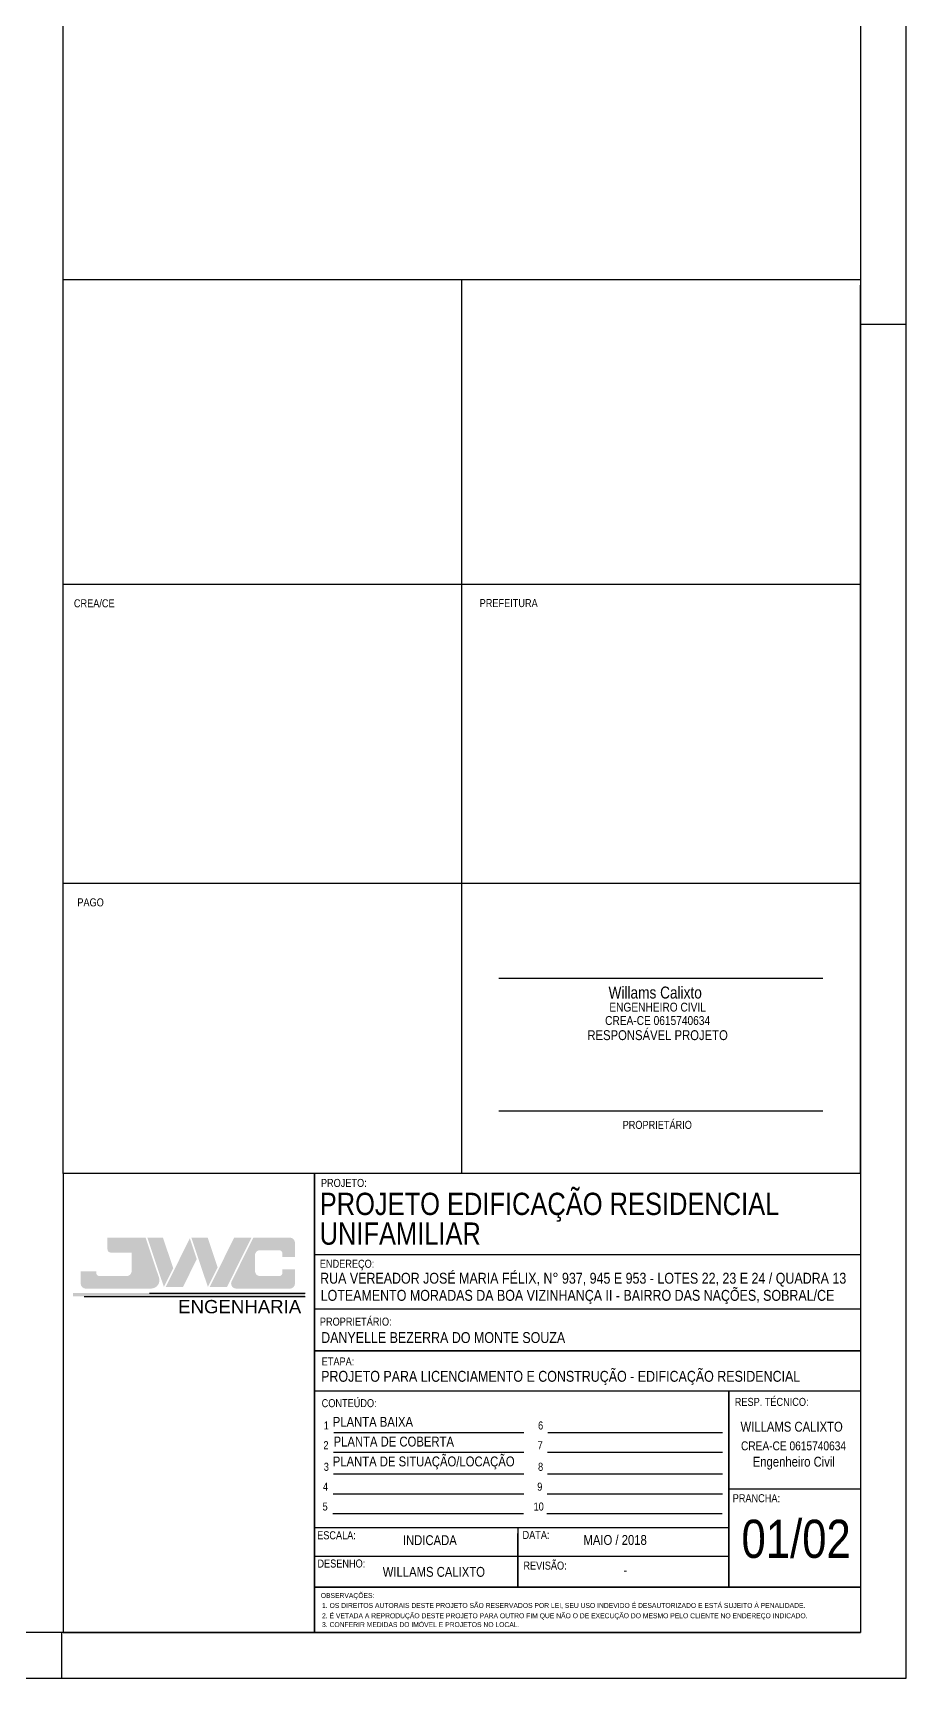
# Model space of a CAD drawing. Header units: millimetres. Extents: x -6300 to 1991, y -4770 to 4545.
# Drawn here: x 1520.47 to 1534.85, y 90.19 to 117.25 of the extents above; entities that cross this region are included whole.
import ezdxf
from ezdxf.enums import TextEntityAlignment as Align

# ---------------------------------------------------------------- set-up
doc = ezdxf.new("R2010")
doc.units = ezdxf.units.MM
doc.header["$LTSCALE"] = 20
doc.header["$MEASUREMENT"] = 0
doc.layers.get('0').update_dxf_attribs({"linetype": 'CONTINUOUS'})
for name, color, linetype in [('A-PEN-Y', 2, 'CONTINUOUS'), ('AGT C-I', 2, 'CONTINUOUS'), ('E-txt-g', 3, 'CONTINUOUS'), ('E-TXT-Y', 2, 'CONTINUOUS'), ("LINHA - PROJETU'S", 1, 'CONTINUOUS'), ('Lotes', 2, 'CONTINUOUS'), ("PRANCHA - PROJETU'S", 7, 'CONTINUOUS'), ('TEXTO', 2, 'CONTINUOUS')]:
    doc.layers.add(name, color=color, linetype=linetype)
doc.styles.add('CARIMBO_DADOS', font='arial.ttf')
doc.styles.add('F2', font='ARIALN.TTF')

msp = doc.modelspace()

# ---------------------------------------------------------------- hatches: boundary and pattern name
at = {"layer": 'AGT C-I', "true_color": 0x808080}
h = msp.add_hatch(color=8, dxfattribs=at)
edge = h.paths.add_edge_path()
edge.add_line((1522.419443769079, 96.59706497476783), (1521.343899480426, 96.59706497476783))
edge.add_arc((1521.343899480426, 96.67926865971437), 0.08220368494645439, 179.9999999994333, 269.9999999994667, ccw=False)
edge.add_line((1521.26169579548, 96.6792686597155), (1521.26169579548, 96.88049264006578))
edge.add_line((1521.26169579548, 96.88049264006578), (1521.516527218815, 96.88049264006578))
edge.add_line((1521.516527218815, 96.88049264006578), (1521.516527218814, 96.85737664376803))
edge.add_arc((1521.571329675446, 96.85737664376803), 0.05480245663170292, 179.99999999995, 270)
edge.add_line((1521.571329675446, 96.8025741871361), (1522.015989172518, 96.8025741871361))
edge.add_arc((1522.01598917252, 96.88477787208332), 0.0822036849472196, 270, 360.0000000000333)
edge.add_line((1522.098192857467, 96.88477787208332), (1522.098192857468, 97.18851589409134))
edge.add_line((1522.098192857468, 97.18851589409134), (1521.755828436032, 97.18851589409134))
edge.add_arc((1521.75582843603, 97.24331835072259), 0.05480245663122467, 179.9999999997, 269.99999999959994, ccw=False)
edge.add_line((1521.7010259794, 97.24331835072282), (1521.7010259794, 97.43322749326036))
edge.add_line((1521.7010259794, 97.43322749326059), (1522.328982638089, 97.43322749326059))
edge.add_line((1522.328982638089, 97.43322749326059), (1522.549310288922, 96.77772165877333))
edge.add_arc((1522.419443769079, 96.73407111634675), 0.137006141578809, -90, 18.578450108004915, ccw=False)
at = {"layer": 'AGT C-I', "true_color": 0x0000ff}
h = msp.add_hatch(color=5, dxfattribs=at)
h.paths.add_polyline_path([(1523.786643653008, 97.43322749326059), (1524.071198394939, 97.43322749326059), (1523.669346587298, 96.6244662030838), (1523.384791845368, 96.6244662030838)])
h.paths.add_polyline_path([(1523.082354913532, 97.43322749326059), (1523.351196106062, 97.43322749326059), (1523.514556279284, 96.94720793890521), (1523.354194561291, 96.6244662030838)])
h.paths.add_polyline_path([(1523.056970596024, 97.4227450669887), (1523.171790607759, 97.08113933877986), (1522.944881966963, 96.6244662030838), (1522.660327225034, 96.6244662030838)])
h.paths.add_polyline_path([(1522.357890293199, 97.43322749326059), (1522.615168423686, 97.43322749326059), (1522.783194380758, 96.93332657392376), (1522.629729940956, 96.6244662030838)])
at = {"layer": 'AGT C-I', "true_color": 0x808080}
h = msp.add_hatch(color=8, dxfattribs=at)
edge = h.paths.add_edge_path()
edge.add_arc((1524.212836996137, 96.88477787208355), 0.08220368494717176, 179.9999999999667, 270)
edge.add_line((1524.212836996137, 96.80257418713633), (1524.526414591228, 96.80257418713633))
edge.add_arc((1524.526414591227, 96.85737664376758), 0.05480245663122467, 270.0000000004, 360.0000000003)
edge.add_line((1524.581217047858, 96.85737664376803), (1524.581217047858, 96.91217910039951))
edge.add_line((1524.581217047858, 96.91217910039929), (1524.786726260227, 96.91217910039929))
edge.add_line((1524.786726260228, 96.91217910039929), (1524.786726260228, 96.67926865971528))
edge.add_arc((1524.704522575279, 96.67926865971528), 0.08220368494717176, -90, 3.342393029015511e-11, ccw=False)
edge.add_line((1524.704522575279, 96.59706497476783), (1523.818965595425, 96.59706497476783))
edge.add_arc((1523.818965595427, 96.67926865971528), 0.0822036849472196, 153.5784501078585, 269.99999999973335, ccw=False)
edge.add_line((1523.745348540596, 96.71584700108225), (1524.101795679016, 97.43322749326036))
edge.add_line((1524.101795679017, 97.43322749326059), (1524.704522575281, 97.43322749326036))
edge.add_arc((1524.704522575279, 97.35102380831314), 0.0822036849472196, -3.3310243452433497e-11, 90, ccw=False)
edge.add_line((1524.786726260228, 97.35102380831314), (1524.786726260228, 97.11811336762936))
edge.add_line((1524.786726260228, 97.11811336762914), (1524.581217047858, 97.11811336762914))
edge.add_line((1524.581217047858, 97.11811336762914), (1524.581217047858, 97.17291582426061))
edge.add_arc((1524.526414591227, 97.17291582426084), 0.05480245663170292, 1.000031837499594e-10, 90)
edge.add_line((1524.526414591227, 97.22771828089209), (1524.212836996137, 97.22771828089209))
edge.add_arc((1524.212836996137, 97.14551459594487), 0.08220368494717176, 90, 180.0000000000333)
edge.add_line((1524.130633311191, 97.14551459594487), (1524.13063331119, 96.88477787208332))
msp.add_hatch(color=8, dxfattribs=at).paths.add_polyline_path([(1521.131932523556, 96.52215080699195), (1521.131932523556, 96.46734835036024), (1524.955712565328, 96.46734835036024), (1524.955712565328, 96.52215080699195)])
msp.add_hatch(color=8, dxfattribs=at).paths.add_polyline_path([(1521.131932523556, 96.52215080699195), (1521.131932523556, 96.46734835036024), (1524.955712565328, 96.46734835036024), (1524.955712565328, 96.52215080699195)])

# ---------------------------------------------------------------- linework, layer by layer
at = {"color": 2}
for p, q in [((1520.974206577518, 113.1956343543784), (1520.974206577518, 134.7388494486847)), ((1534.099206577517, 98.48812111142185), (1534.099206577517, 113.1031581563873)), ((1534.099206577517, 112.4638494486849), (1534.849206577517, 112.4638494486849)), ((1520.974206577518, 98.48812111142162), (1520.974206577518, 108.180628513132)), ((1520.974206577518, 98.48812111142162), (1520.974206577518, 90.93884944868479)), ((1520.944843212242, 90.93884944868479), (1520.944843212242, 90.18884944868479)), ((1520.944843212242, 90.93884944868479), (1520.944843212242, 90.18884944868479))]:
    msp.add_line(p, q, dxfattribs=at)
msp.add_lwpolyline([(1520.974206577518, 98.48812111142162), (1520.974206577518, 113.1956343543784), (1534.099206612417, 113.1956343543784)], dxfattribs=at)
at = {"color": 7}
for points in [[(1527.536706577518, 98.48812111142162), (1527.536706577518, 113.1956343543784)], [(1534.099206577517, 108.180628513132), (1520.974206577518, 108.180628513132)], [(1534.099206577517, 103.2580988698765), (1520.974206577518, 103.2580988698765)]]:
    msp.add_lwpolyline(points, dxfattribs=at)
at = {"layer": 'AGT C-I', "color": 8, "true_color": 0x808080}
for p, q in [((1521.317229780992, 96.46734835036047), (1522.392774069646, 96.46734835036047)), ((1521.317229780992, 96.46734835036047), (1522.392774069646, 96.46734835036047)), ((1522.392774069646, 96.52215080699217), (1524.955712565328, 96.52215080699217)), ((1522.392774069646, 96.52215080699217), (1524.955712565328, 96.52215080699217)), ((1522.392774069646, 96.46734835036047), (1524.955712565328, 96.46734835036047)), ((1522.392774069646, 96.46734835036047), (1524.955712565328, 96.46734835036047))]:
    msp.add_line(p, q, dxfattribs=at)
at = {"layer": 'E-txt-g', "color": 7}
for p, q in [((1533.475604833005, 101.6975702866289), (1528.142914687257, 101.6975702866289)), ((1533.475604833005, 99.51597887100935), (1528.142914687257, 99.51597887100935))]:
    msp.add_line(p, q, dxfattribs=at)
at = {"layer": "LINHA - PROJETU'S", "color": 1}
for p, q in [((1534.099206577517, 98.48812111142162), (1520.974206577518, 98.48812111142162)), ((1525.108247246293, 98.48812111142162), (1525.108247246293, 90.9388494412906)), ((1525.108247246293, 90.9388494412906), (1525.108247246293, 98.48812111142162)), ((1534.099206577517, 98.48812111142162), (1534.099206577517, 90.93884944868479)), ((1525.108247246293, 97.15871085743039), (1534.099206577516, 97.15871085743039)), ((1525.108247246293, 97.15871085743039), (1534.099206577516, 97.15871085743039)), ((1525.108247246293, 96.26463806318976), (1534.099206577516, 96.26463806318976)), ((1525.108247246293, 95.57126819119595), (1534.099206577517, 95.57126819119595)), ((1534.099206577517, 95.57126819119595), (1525.108247246293, 95.57126819119595)), ((1525.108247246293, 95.57126819119595), (1534.099206577517, 95.57126819119595)), ((1525.108247246293, 95.57126819119595), (1534.099206577517, 95.57126819119595)), ((1525.108247246293, 95.57126819119595), (1534.099206577517, 95.57126819119595)), ((1525.108247246293, 94.91314492942867), (1534.099206577517, 94.91314492942867)), ((1531.931890572176, 94.91314492942867), (1531.931890572175, 91.69300439019663)), ((1531.931890572175, 93.30307465981265), (1534.099206577517, 93.30307465981265)), ((1531.931890572175, 92.85550666069209), (1531.931890572175, 91.69300439019663)), ((1531.931890572175, 92.85550666069277), (1531.931890572175, 92.3428117100325)), ((1531.931890572175, 92.66329312618792), (1525.108247246293, 92.66329312618792)), ((1528.45769102353, 92.66329312618792), (1528.45769102353, 91.68457552092356)), ((1525.108247246293, 92.1972704715836), (1531.931890572175, 92.1972704715836)), ((1528.45769102353, 91.68457552092333), (1528.45769102353, 92.1972704715836)), ((1528.45769102353, 91.68457552092356), (1525.108247246293, 91.6845755209231)), ((1534.099206577517, 91.68457552092333), (1525.108247246293, 91.68457552092333)), ((1531.77777143549, 91.68457552092379), (1528.45769102353, 91.68457552092333)), ((1520.974206577518, 90.93884944868479), (1534.099206577517, 90.93884944868479)), ((1520.974206577518, 90.93884944868479), (1534.099206577517, 90.93884944868479)), ((1520.974206577518, 90.93884944868479), (1534.099206577517, 90.93884944868479))]:
    msp.add_line(p, q, dxfattribs=at)
msp.add_lwpolyline([(1534.099206577517, 98.48812111142162), (1520.974206577518, 98.48812111142162), (1520.974206577518, 90.93884944868456)], dxfattribs=at)
msp.add_lwpolyline([(1534.099206577517, 98.48812111142162), (1520.974206577518, 98.48812111142162), (1520.974206577518, 90.93884944868456)], dxfattribs=at)
at = {"layer": 'Lotes', "color": 2}
msp.add_lwpolyline([(1460.275898277612, 90.18884944868479), (1534.849206577517, 90.18884944868479), (1534.849206577517, 134.7388494486847), (1460.275898277612, 134.7388494486847)], close=True, dxfattribs=at)
at = {"layer": 'Lotes', "color": 1}
msp.add_lwpolyline([(1462.150898277612, 133.9888494486847), (1534.099206577517, 133.9888494486847), (1534.099206577517, 90.93884944868479), (1462.150898277612, 90.93884944868479)], close=True, dxfattribs=at)
at = {"layer": "PRANCHA - PROJETU'S", "color": 1}
for p, q in [((1525.108247246293, 92.64590424732616), (1525.108247246293, 98.48812111142162)), ((1531.931890572175, 91.69300439019663), (1531.931890572175, 94.91314492942867)), ((1525.108247246293, 90.93884944868479), (1525.108247246293, 92.64590424732616)), ((1531.931890572175, 92.64590424732616), (1531.931890572175, 92.64753118527916)), ((1525.108247246293, 92.1972704715836), (1531.777771435489, 92.19727047158428)), ((1528.45769102353, 91.68457552092356), (1528.45769102353, 92.19727047158405)), ((1525.108247246293, 91.68457552092333), (1534.099206577517, 91.68457552092333)), ((1525.108247246293, 91.6845755209231), (1531.77777143549, 91.68457552092379))]:
    msp.add_line(p, q, dxfattribs=at)
at = {"layer": "PRANCHA - PROJETU'S", "color": 7}
for p, q in [((1525.430464958889, 94.22913652574336), (1528.555217372341, 94.22913652574336)), ((1528.952039507564, 94.22902429891475), (1531.388420063163, 94.22902429891475)), ((1528.952039507564, 94.22902429891475), (1531.825183774426, 94.22902429891475)), ((1525.423697648327, 93.90457772291713), (1528.555217372341, 93.90457772291713)), ((1528.945272197004, 93.90446549608829), (1531.825183774426, 93.90446549608829)), ((1525.423697648327, 93.54910469499238), (1528.555217372341, 93.54910469499238)), ((1528.945272197004, 93.54899246816377), (1531.825183774426, 93.54899246816377)), ((1525.416930337765, 93.22229864517682), (1528.555217372341, 93.22229864517682)), ((1525.416930337765, 93.22229864517682), (1528.55521737234, 93.2222986451766)), ((1528.938504886441, 93.22218641834799), (1531.825183774426, 93.22218641834799)), ((1528.938504886441, 93.22218641834799), (1531.825183774425, 93.22218641834799)), ((1525.410163027203, 92.8954925953608), (1528.548450061779, 92.8954925953608)), ((1525.410163027203, 92.8954925953608), (1528.548450061779, 92.8954925953608)), ((1528.931737575877, 92.8953803685322), (1531.818416463864, 92.8953803685322)), ((1528.931737575877, 92.8953803685322), (1531.818416463863, 92.8953803685322))]:
    msp.add_line(p, q, dxfattribs=at)
at = {"layer": "PRANCHA - PROJETU'S"}
for p, q in [((1522.300363454148, 90.93884944868479), (1534.099206577517, 90.93884944868479)), ((1525.745479789201, 90.93884944868479), (1533.855932155792, 90.93884944868479)), ((1525.745479789201, 90.93884944868479), (1534.099206577517, 90.93884944868479))]:
    msp.add_line(p, q, dxfattribs=at)
at = {"layer": 'TEXTO', "color": 3}
msp.add_line((1528.45769102353, 92.19727047158405), (1528.45769102353, 92.56718093785777), dxfattribs=at)

# ---------------------------------------------------------------- texts
at = {"layer": 'A-PEN-Y', "color": 7, "style": 'F2'}
msp.add_text('Willams Calixto', height=0.1962008717822533, dxfattribs=at).set_placement((1529.950283752513, 101.3687469536781))
at = {"layer": 'AGT C-I', "color": 8, "true_color": 0x808080, "style": 'CARIMBO_DADOS'}
msp.add_text('ENGENHARIA', height=0.2192098265260554, rotation=359.9999999999999, dxfattribs=at).set_placement((1522.865735430001, 96.1900591034164))
msp.add_text('ENGENHARIA', height=0.2192098265260554, rotation=359.9999999999999, dxfattribs=at).set_placement((1522.865735430001, 96.1900591034164))
at = {"layer": 'E-TXT-Y', "style": 'F2'}
for s, p in [('PROJETO EDIFICAÇÃO RESIDENCIAL', (1525.196232451769, 97.80748480344506)), ('UNIFAMILIAR', (1525.193913020906, 97.31809151490894))]:
    msp.add_text(s, height=0.3657887021939136, dxfattribs=at).set_placement(p)
at = {"layer": "PRANCHA - PROJETU'S", "color": 7, "style": 'F2'}
for s, height, p in [('ENGENHEIRO CIVIL', 0.1459881425986554, (1530.758178378136, 101.2269393192919)), ('CREA-CE 0615740634', 0.1459881425986554, (1530.758067504196, 101.0067987370008)), ('RESPONSÁVEL PROJETO', 0.1622090473318392, (1530.758178378136, 100.7857929438974))]:
    msp.add_text(s, height=height, dxfattribs=at).set_placement(p, align=Align.MIDDLE)
for s, p in [('PROJETO:', (1525.215080313971, 98.26890087636322)), ('RESP. TÉCNICO:', (1532.02823058645, 94.66672360752001)), ('6', (1528.789950165978, 94.27917639585577)), ('7', (1528.783182855415, 93.95461759302908)), ('8', (1528.789950165978, 93.5991445651048)), ('9', (1528.776415544855, 93.27233851528901)), ('PRANCHA:', (1531.994288701863, 93.08251248132002)), ('10', (1528.715779795754, 92.94553246547322)), ('ESCALA:', (1525.152997874849, 92.4726323341679)), ('DATA:', (1528.534448605102, 92.47803373965327)), ('DESENHO:', (1525.157740454621, 92.0076612232556)), ('REVISÃO:', (1528.548810714257, 91.97353937089794))]:
    msp.add_text(s, height=0.1316839327898089, dxfattribs=at).set_placement(p)
at = {"layer": "PRANCHA - PROJETU'S", "color": 2, "style": 'F2'}
for s, height, p in [('PLANTA BAIXA', 0.1622090473318392, (1525.41002109472, 94.32328532442581)), ('PLANTA DE COBERTA', 0.1622090473318392, (1525.423555715844, 93.99872652160003)), ('PLANTA DE SITUAÇÃO/LOCAÇÃO', 0.1622090473318392, (1525.41002109472, 93.67192047178379)), ('01/02', 0.6275467698240781, (1532.139303441736, 92.16650728732158)), ('INDICADA', 0.1622090473318392, (1526.564381895849, 92.37711339182762)), ('MAIO / 2018', 0.1622090473318392, (1529.537048293723, 92.38005174074716)), ('WILLAMS CALIXTO', 0.1622090473318392, (1526.232929471722, 91.85537140907765)), ('-', 0.1622090473318392, (1530.196023308436, 91.88572280707923))]:
    msp.add_text(s, height=height, dxfattribs=at).set_placement(p)
at = {"layer": "PRANCHA - PROJETU'S", "style": 'F2'}
for s, height, p in [('WILLAMS CALIXTO', 0.1622090473318392, (1532.964792783081, 94.19450203166026)), ('CREA-CE 0615740634', 0.1459881425986554, (1532.995218038854, 93.89267680691275)), ('Engenheiro Civil', 0.1622090473318392, (1533.000429390208, 93.61900120675456))]:
    msp.add_text(s, height=height, dxfattribs=at).set_placement(p, align=Align.BOTTOM_CENTER)
for s, p in [('OBSERVAÇÕES:', (1525.212106772681, 91.50716074498725)), ('2. É VETADA A REPRODUÇÃO DESTE PROJETO PARA OUTRO FIM QUE NÃO O DE EXECUÇÃO DO MESMO PELO CLIENTE NO ENDEREÇO INDICADO.', (1525.234020377053, 91.17375505772999)), ('1. OS DIREITOS AUTORAIS DESTE PROJETO SÃO RESERVADOS POR LEI, SEU USO INDEVIDO É DESAUTORIZADO E ESTÁ SUJEITO À PENALIDADE.', (1525.234020377053, 91.34329083763124)), ('3. CONFERIR MEDIDAS DO IMÓVEL E PROJETOS NO LOCAL.', (1525.234020377053, 91.02797361666786))]:
    msp.add_text(s, height=0.08110452366591962, dxfattribs=at).set_placement(p)
at = {"layer": 'TEXTO', "color": 7, "style": 'F2'}
for s, p in [('CREA/CE', (1521.483900867505, 107.8729728726942)), ('PREFEITURA', (1528.306322254041, 107.8729728726942)), ('PAGO', (1521.423046193728, 102.9504432294389)), ('PROPRIETÁRIO', (1530.752155388395, 99.30621662951945))]:
    msp.add_text(s, height=0.1316839327898089, dxfattribs=at).set_placement(p, align=Align.MIDDLE)
for s, p in [('ENDEREÇO:', (1525.197501076831, 96.93922556344593)), ('PROPRIETÁRIO:', (1525.19799058234, 95.98724044735651)), ('ETAPA:', (1525.228290706513, 95.33177021498888)), ('CONTEÚDO:', (1525.227523060847, 94.64603471004604)), ('1', (1525.262571312724, 94.27928862268438)), ('2', (1525.255804002162, 93.95472981985792)), ('3', (1525.262571312724, 93.5992567919334)), ('4', (1525.249036691601, 93.27245074211784)), ('5', (1525.242269381039, 92.94564469230183))]:
    msp.add_text(s, height=0.1316839327898089, dxfattribs=at).set_placement(p)
at = {"layer": 'TEXTO', "color": 2, "style": 'F2'}
for s, p in [('RUA VEREADOR JOSÉ MARIA FÉLIX, N° 937, 945 E 953 - LOTES 22, 23 E 24 / QUADRA 13', (1525.202439752027, 96.67783197533824)), ('LOTEAMENTO MORADAS DA BOA VIZINHANÇA II - BAIRRO DAS NAÇÕES, SOBRAL/CE', (1525.211242155643, 96.39593876955361)), ('DANYELLE BEZERRA DO MONTE SOUZA', (1525.219284638866, 95.70157183658331)), ('PROJETO PARA LICENCIAMENTO E CONSTRUÇÃO - EDIFICAÇÃO RESIDENCIAL ', (1525.219284638866, 95.06423067276866))]:
    msp.add_text(s, height=0.1788300321836911, dxfattribs=at).set_placement(p)

doc.saveas('drawing.dxf')
